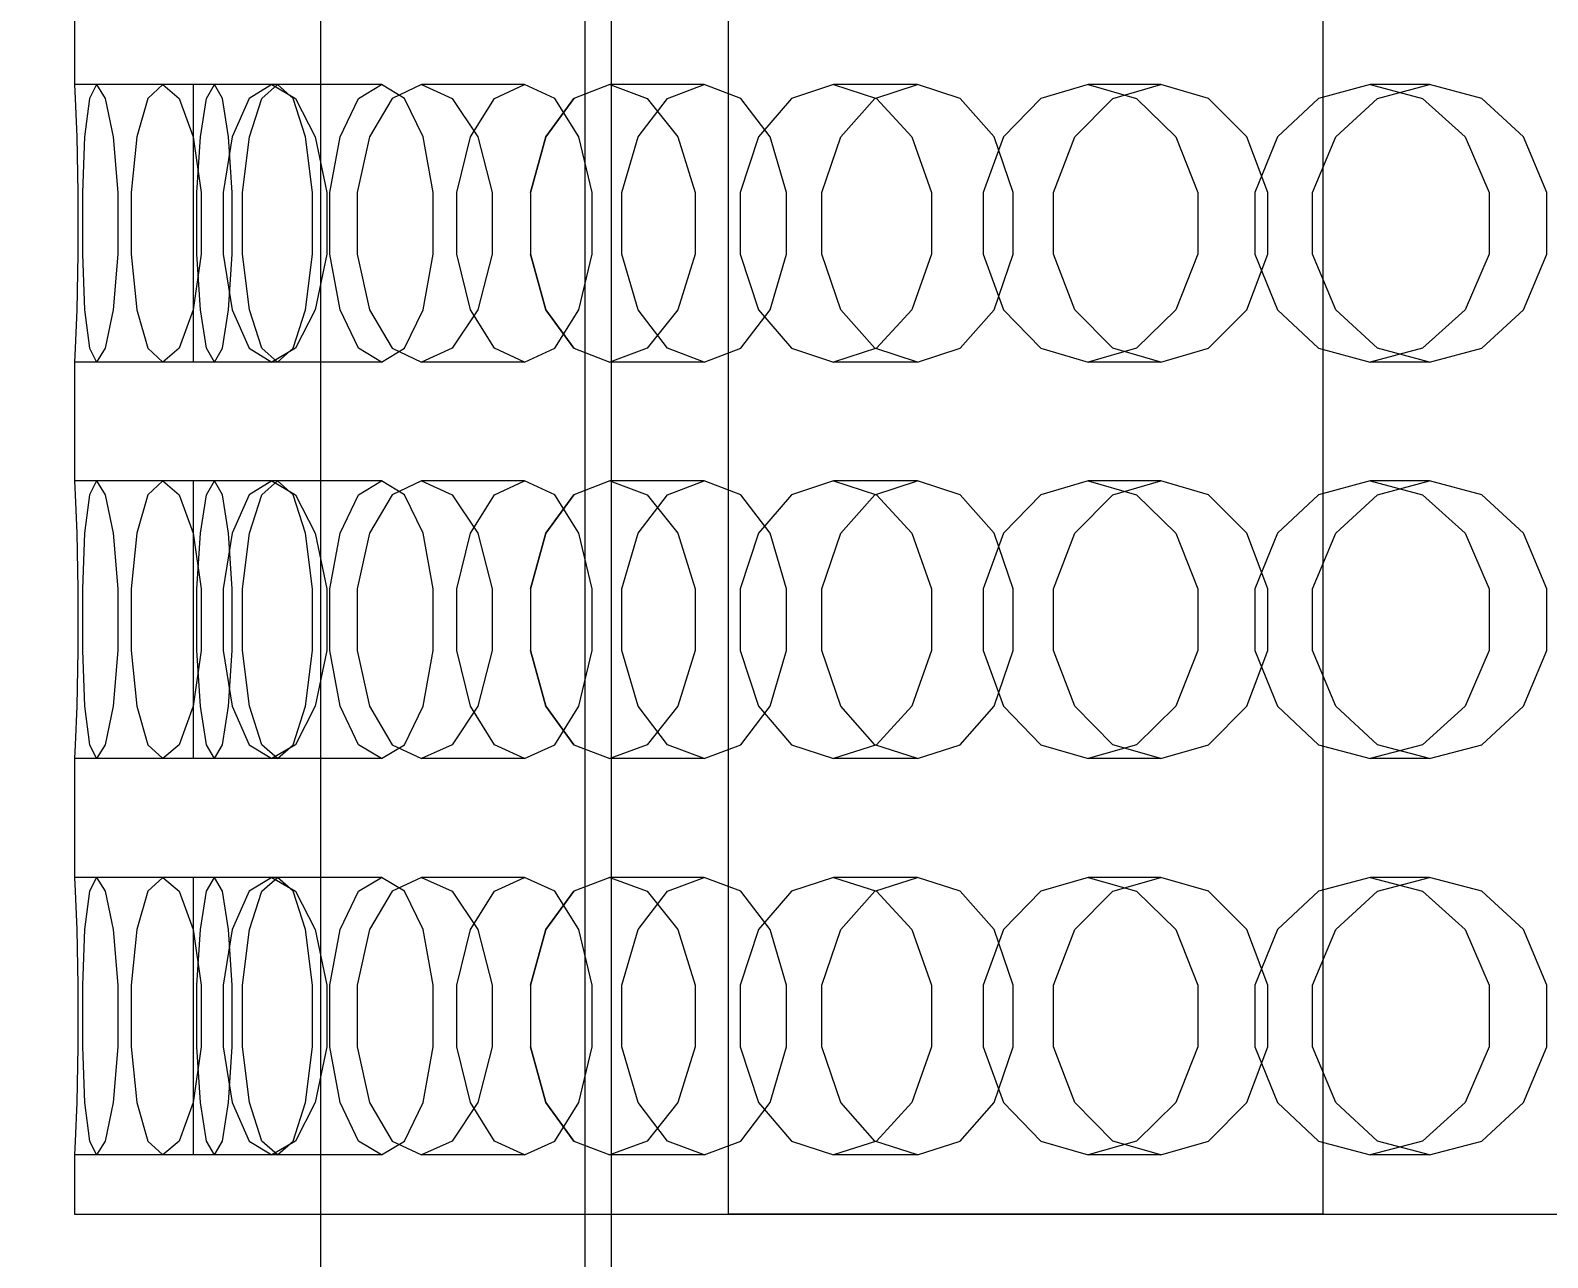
# Model space of a CAD drawing. Header units: millimetres. Extents: x -191664 to 191490, y -197311 to 10263.
# Drawn here: x 376.1 to 605.7, y -110396.6 to -110210.8 of the extents above; entities that cross this region are included whole.
import ezdxf

# ---------------------------------------------------------------- set-up
doc = ezdxf.new("R2010")
doc.units = ezdxf.units.MM
doc.layers.add('DET_briquetadora_superior', color=7, linetype='Continuous', lineweight=0)
doc.layers.add('R15_COTAS_TRANSPORTE_P', color=1, linetype='Continuous', lineweight=0)
doc.dimstyles.new('PLANTA_20', dxfattribs={"dimtxt": 50, "dimasz": 30, "dimexe": 30, "dimexo": 16, "dimgap": 20, "dimtad": 1, "dimtih": 1, "dimtoh": 1, "dimdec": 1, "dimzin": 0, "dimdsep": 46, "dimcen": 0.09, "dimadec": 0, "dimazin": 0, "dimtfac": 1, "dimtdec": 4, "dimtofl": 0, "dimtmove": 0, "dimatfit": 3, "dimfxl": 1, "dimtolj": 1, "dimtzin": 0, "dimarcsym": 0})

# ---------------------------------------------------------------- blocks, each defined once
blk = doc.blocks.new('*D131')
at = {"layer": 'Defpoints', "color": 0, "transparency": 16777216}
for p in [(1100, -183968.15), (1139.8, -184162.66), (1104.62, -184212), (1304.62, -184212), (1304.62, -184212)]:
    blk.add_point(p, dxfattribs=at)
at = {"layer": 'R15_COTAS_TRANSPORTE_P', "color": 0, "lineweight": -2, "transparency": 16777216}
blk.add_arc((1304.62, -184212), 172.05, 140.0034, 169.9966, dxfattribs=at)
at = {"layer": 'R15_COTAS_TRANSPORTE_P', "color": 0, "transparency": 16777216}
for points in [[(1169.28, -184097.88), (1176.35, -184104.95), (1194.03, -184080.2)], [(1140.17, -184182.55), (1130.2, -184181.68), (1132.57, -184212)]]:
    blk.add_solid(points, dxfattribs=at)
blk = doc.blocks.new('*D132')
at = {"layer": 'Defpoints', "color": 0, "transparency": 16777216}
for p in [(-500, -194490), (-500, -194490), (500, -194490), (203.29, -194656.68), (439.69, -194832.02)]:
    blk.add_point(p, dxfattribs=at)
at = {"layer": 'R15_COTAS_TRANSPORTE_P', "color": 0, "lineweight": -2, "transparency": 16777216}
blk.add_arc((-500, -194490), 722.77, 342.37834, 357.62166, dxfattribs=at)
at = {"layer": 'R15_COTAS_TRANSPORTE_P', "color": 0, "transparency": 16777216}
for points in [[(217.15, -194519.89), (227.15, -194520.1), (222.77, -194490)], [(193.59, -194710.42), (184.12, -194707.19), (179.18, -194737.2)]]:
    blk.add_solid(points, dxfattribs=at)
blk = doc.blocks.new('*D133')
at = {"layer": 'Defpoints', "color": 0, "transparency": 16777216}
for p in [(439.69, -194147.98), (217.89, -194406.09), (-500, -194490), (-500, -194490), (500, -194490)]:
    blk.add_point(p, dxfattribs=at)
at = {"layer": 'R15_COTAS_TRANSPORTE_P', "color": 0, "lineweight": -2, "transparency": 16777216}
blk.add_arc((-500, -194490), 722.77, 2.37834, 17.62166, dxfattribs=at)
at = {"layer": 'R15_COTAS_TRANSPORTE_P', "color": 0, "transparency": 16777216}
for points in [[(184.12, -194272.81), (193.59, -194269.58), (179.18, -194242.8)], [(227.15, -194459.9), (217.15, -194460.11), (222.77, -194490)]]:
    blk.add_solid(points, dxfattribs=at)

msp = doc.modelspace()

# ---------------------------------------------------------------- linework, layer by layer
at = {"layer": 'DET_briquetadora_superior', "color": 9, "true_color": 0xb9c3c2}
for p, q in [((481.75, -110390), (481.75, -110030)), ((571.75, -110390), (571.75, -110030)), ((460, -110035), (460, -110425)), ((464, -110035), (464, -110425)), ((420, -110046), (420, -110424)), ((382.75, -110201), (382.75, -110219)), ((400.75, -110219), (382.75, -110219)), ((382.75, -110219), (382.86, -110221.08)), ((386.11, -110219), (385.02, -110221.08)), ((403.95, -110219), (386.11, -110219)), ((386.11, -110219), (387.4, -110221.08)), ((396.12, -110219), (393.86, -110221.08)), ((413.5, -110219), (396.12, -110219)), ((396.12, -110219), (398.58, -110221.08)), ((400.75, -110221.08), (400.75, -110219)), ((402.76, -110221.08), (403.95, -110219)), ((405.14, -110221.08), (403.95, -110219)), ((412.61, -110219), (409.22, -110221.08)), ((411.14, -110221.08), (413.5, -110219)), ((429.24, -110219), (412.61, -110219)), ((412.61, -110219), (416.19, -110221.08)), ((415.86, -110221.08), (413.5, -110219)), ((425.75, -110221.08), (429.24, -110219)), ((432.72, -110221.08), (429.24, -110219)), ((435.3, -110219), (430.84, -110221.08)), ((450.89, -110219), (435.3, -110219)), ((435.3, -110219), (439.95, -110221.08)), ((446.33, -110221.08), (450.89, -110219)), ((455.45, -110221.08), (450.89, -110219)), ((463.81, -110219), (458.34, -110221.08)), ((478.09, -110219), (463.81, -110219)), ((463.81, -110219), (469.44, -110221.08)), ((472.54, -110221.08), (478.09, -110219)), ((483.63, -110221.08), (478.09, -110219)), ((497.64, -110219), (491.27, -110221.08)), ((510.37, -110219), (497.64, -110219)), ((497.64, -110219), (504.16, -110221.08)), ((503.92, -110221.08), (510.37, -110219)), ((516.81, -110221.08), (510.37, -110219)), ((536.21, -110219), (529.05, -110221.08)), ((547.17, -110219), (536.21, -110219)), ((536.21, -110219), (543.51, -110221.08)), ((539.94, -110221.08), (547.17, -110219)), ((554.4, -110221.08), (547.17, -110219)), ((578.88, -110219), (571.04, -110221.08)), ((587.88, -110219), (578.88, -110219)), ((578.88, -110219), (586.82, -110221.08)), ((579.98, -110221.08), (587.88, -110219)), ((595.77, -110221.08), (587.88, -110219)), ((382.86, -110221.08), (383.09, -110226.91)), ((385.02, -110221.08), (384.3, -110226.91)), ((387.4, -110221.08), (388.59, -110226.91)), ((393.86, -110221.08), (392.2, -110226.91)), ((398.58, -110221.08), (400.7, -110226.91)), ((400.75, -110226.91), (400.75, -110221.08)), ((401.81, -110226.91), (402.76, -110221.08)), ((406.09, -110226.91), (405.14, -110221.08)), ((409.22, -110221.08), (406.64, -110226.91)), ((409.25, -110226.91), (411.14, -110221.08)), ((417.75, -110226.91), (415.86, -110221.08)), ((416.19, -110221.08), (419.21, -110226.91)), ((422.96, -110226.91), (425.75, -110221.08)), ((430.84, -110221.08), (427.39, -110226.91)), ((435.52, -110226.91), (432.72, -110221.08)), ((439.95, -110221.08), (443.81, -110226.91)), ((442.68, -110226.91), (446.33, -110221.08)), ((458.34, -110221.08), (454.08, -110226.91)), ((454.09, -110226.91), (458.34, -110221.08)), ((459.1, -110226.91), (455.45, -110221.08)), ((468.09, -110226.91), (472.54, -110221.08)), ((469.44, -110221.08), (474.07, -110226.91)), ((488.08, -110226.91), (483.63, -110221.08)), ((491.27, -110221.08), (486.27, -110226.91)), ((498.76, -110226.91), (503.92, -110221.08)), ((504.16, -110221.08), (509.49, -110226.91)), ((521.97, -110226.91), (516.81, -110221.08)), ((529.05, -110221.08), (523.4, -110226.91)), ((534.15, -110226.91), (539.94, -110221.08)), ((543.51, -110221.08), (549.45, -110226.91)), ((560.2, -110226.91), (554.4, -110221.08)), ((571.04, -110221.08), (564.83, -110226.91)), ((573.66, -110226.91), (579.98, -110221.08)), ((586.82, -110221.08), (593.27, -110226.91)), ((602.09, -110226.91), (595.77, -110221.08)), ((383.09, -110226.91), (383.28, -110235.33)), ((384.3, -110226.91), (383.96, -110235.33)), ((388.59, -110226.91), (389.31, -110235.33)), ((392.2, -110226.91), (391.33, -110235.33)), ((400.7, -110226.91), (401.93, -110235.33)), ((400.75, -110235.33), (400.75, -110226.91)), ((401.28, -110235.33), (401.81, -110226.91)), ((406.64, -110226.91), (405.27, -110235.33)), ((406.62, -110235.33), (406.09, -110226.91)), ((408.2, -110235.33), (409.25, -110226.91)), ((418.8, -110235.33), (417.75, -110226.91)), ((419.21, -110226.91), (420.94, -110235.33)), ((421.4, -110235.33), (422.96, -110226.91)), ((427.39, -110226.91), (425.53, -110235.33)), ((437.07, -110235.33), (435.52, -110226.91)), ((440.65, -110235.33), (442.68, -110226.91)), ((443.81, -110226.91), (446, -110235.33)), ((454.08, -110226.91), (451.77, -110235.33)), ((451.77, -110235.33), (454.09, -110226.91)), ((461.13, -110235.33), (459.1, -110226.91)), ((465.62, -110235.33), (468.09, -110226.91)), ((474.07, -110226.91), (476.69, -110235.33)), ((486.27, -110226.91), (483.54, -110235.33)), ((490.55, -110235.33), (488.08, -110226.91)), ((495.89, -110235.33), (498.76, -110226.91)), ((509.49, -110226.91), (512.49, -110235.33)), ((523.4, -110226.91), (520.3, -110235.33)), ((524.84, -110235.33), (521.97, -110226.91)), ((530.93, -110235.33), (534.15, -110226.91)), ((549.45, -110226.91), (552.78, -110235.33)), ((563.41, -110235.33), (560.2, -110226.91)), ((564.83, -110226.91), (561.41, -110235.33)), ((570.14, -110235.33), (573.66, -110226.91)), ((593.27, -110226.91), (596.87, -110235.33)), ((605.61, -110235.33), (602.09, -110226.91)), ((383.28, -110235.33), (383.28, -110244.67)), ((383.96, -110235.33), (383.96, -110244.67)), ((389.31, -110235.33), (389.31, -110244.67)), ((391.33, -110235.33), (391.33, -110244.67)), ((400.75, -110244.67), (400.75, -110235.33)), ((401.28, -110244.67), (401.28, -110235.33)), ((401.93, -110235.33), (401.93, -110244.67)), ((405.27, -110235.33), (405.27, -110244.67)), ((406.62, -110244.67), (406.62, -110235.33)), ((408.2, -110244.67), (408.2, -110235.33)), ((418.8, -110244.67), (418.8, -110235.33)), ((420.94, -110235.33), (420.94, -110244.67)), ((421.4, -110244.67), (421.4, -110235.33)), ((425.53, -110235.33), (425.53, -110244.67)), ((437.07, -110244.67), (437.07, -110235.33)), ((440.65, -110244.67), (440.65, -110235.33)), ((446, -110235.33), (446, -110244.67)), ((451.77, -110235.33), (451.77, -110244.67)), ((461.13, -110244.67), (461.13, -110235.33)), ((465.62, -110244.67), (465.62, -110235.33)), ((476.69, -110235.33), (476.69, -110244.67)), ((483.54, -110235.33), (483.54, -110244.67)), ((490.55, -110244.67), (490.55, -110235.33)), ((495.89, -110244.67), (495.89, -110235.33)), ((512.49, -110235.33), (512.49, -110244.67)), ((520.3, -110235.33), (520.3, -110244.67)), ((524.84, -110244.67), (524.84, -110235.33)), ((530.93, -110244.67), (530.93, -110235.33)), ((552.78, -110235.33), (552.78, -110244.67)), ((561.41, -110235.33), (561.41, -110244.67)), ((563.41, -110244.67), (563.41, -110235.33)), ((570.14, -110244.67), (570.14, -110235.33)), ((596.87, -110235.33), (596.87, -110244.67)), ((605.61, -110244.67), (605.61, -110235.33)), ((383.28, -110244.67), (383.09, -110253.09)), ((383.96, -110244.67), (384.3, -110253.09)), ((389.31, -110244.67), (388.59, -110253.09)), ((391.33, -110244.67), (392.2, -110253.09)), ((401.93, -110244.67), (400.7, -110253.09)), ((400.75, -110253.09), (400.75, -110244.67)), ((401.81, -110253.09), (401.28, -110244.67)), ((405.27, -110244.67), (406.64, -110253.09)), ((406.09, -110253.09), (406.62, -110244.67)), ((409.25, -110253.09), (408.2, -110244.67)), ((417.75, -110253.09), (418.8, -110244.67)), ((420.94, -110244.67), (419.21, -110253.09)), ((422.96, -110253.09), (421.4, -110244.67)), ((425.53, -110244.67), (427.39, -110253.09)), ((435.52, -110253.09), (437.07, -110244.67)), ((442.68, -110253.09), (440.65, -110244.67)), ((446, -110244.67), (443.81, -110253.09)), ((451.77, -110244.67), (454.08, -110253.09)), ((454.09, -110253.09), (451.77, -110244.67)), ((459.1, -110253.09), (461.13, -110244.67)), ((468.09, -110253.09), (465.62, -110244.67)), ((476.69, -110244.67), (474.07, -110253.09)), ((483.54, -110244.67), (486.27, -110253.09)), ((488.08, -110253.09), (490.55, -110244.67)), ((498.76, -110253.09), (495.89, -110244.67)), ((512.49, -110244.67), (509.49, -110253.09)), ((520.3, -110244.67), (523.4, -110253.09)), ((521.97, -110253.09), (524.84, -110244.67)), ((534.15, -110253.09), (530.93, -110244.67)), ((552.78, -110244.67), (549.45, -110253.09)), ((560.2, -110253.09), (563.41, -110244.67)), ((561.41, -110244.67), (564.83, -110253.09)), ((573.66, -110253.09), (570.14, -110244.67)), ((596.87, -110244.67), (593.27, -110253.09)), ((602.09, -110253.09), (605.61, -110244.67)), ((383.09, -110253.09), (382.86, -110258.92)), ((384.3, -110253.09), (385.02, -110258.92)), ((388.59, -110253.09), (387.4, -110258.92)), ((392.2, -110253.09), (393.86, -110258.92)), ((400.7, -110253.09), (398.58, -110258.92)), ((400.75, -110258.92), (400.75, -110253.09)), ((402.76, -110258.92), (401.81, -110253.09)), ((405.14, -110258.92), (406.09, -110253.09)), ((406.64, -110253.09), (409.22, -110258.92)), ((411.14, -110258.92), (409.25, -110253.09)), ((415.86, -110258.92), (417.75, -110253.09)), ((419.21, -110253.09), (416.19, -110258.92)), ((425.75, -110258.92), (422.96, -110253.09)), ((427.39, -110253.09), (430.84, -110258.92)), ((432.72, -110258.92), (435.52, -110253.09)), ((443.81, -110253.09), (439.95, -110258.92)), ((446.33, -110258.92), (442.68, -110253.09)), ((454.08, -110253.09), (458.34, -110258.92)), ((458.34, -110258.92), (454.09, -110253.09)), ((455.45, -110258.92), (459.1, -110253.09)), ((472.54, -110258.92), (468.09, -110253.09)), ((474.07, -110253.09), (469.44, -110258.92)), ((483.63, -110258.92), (488.08, -110253.09)), ((486.27, -110253.09), (491.27, -110258.92)), ((503.92, -110258.92), (498.76, -110253.09)), ((509.49, -110253.09), (504.16, -110258.92)), ((516.81, -110258.92), (521.97, -110253.09)), ((523.4, -110253.09), (529.05, -110258.92)), ((539.94, -110258.92), (534.15, -110253.09)), ((549.45, -110253.09), (543.51, -110258.92)), ((554.4, -110258.92), (560.2, -110253.09)), ((564.83, -110253.09), (571.04, -110258.92)), ((579.98, -110258.92), (573.66, -110253.09)), ((593.27, -110253.09), (586.82, -110258.92)), ((595.77, -110258.92), (602.09, -110253.09)), ((382.86, -110258.92), (382.75, -110261)), ((385.02, -110258.92), (386.11, -110261)), ((387.4, -110258.92), (386.11, -110261)), ((393.86, -110258.92), (396.12, -110261)), ((398.58, -110258.92), (396.12, -110261)), ((400.75, -110261), (400.75, -110258.92)), ((403.95, -110261), (402.76, -110258.92)), ((403.95, -110261), (405.14, -110258.92)), ((409.22, -110258.92), (412.61, -110261)), ((413.5, -110261), (411.14, -110258.92)), ((416.19, -110258.92), (412.61, -110261)), ((413.5, -110261), (415.86, -110258.92)), ((429.24, -110261), (425.75, -110258.92)), ((429.24, -110261), (432.72, -110258.92)), ((430.84, -110258.92), (435.3, -110261)), ((439.95, -110258.92), (435.3, -110261)), ((450.89, -110261), (446.33, -110258.92)), ((450.89, -110261), (455.45, -110258.92)), ((458.34, -110258.92), (463.81, -110261)), ((469.44, -110258.92), (463.81, -110261)), ((478.09, -110261), (472.54, -110258.92)), ((478.09, -110261), (483.63, -110258.92)), ((491.27, -110258.92), (497.64, -110261)), ((504.16, -110258.92), (497.64, -110261)), ((510.37, -110261), (503.92, -110258.92)), ((510.37, -110261), (516.81, -110258.92)), ((529.05, -110258.92), (536.21, -110261)), ((543.51, -110258.92), (536.21, -110261)), ((547.17, -110261), (539.94, -110258.92)), ((547.17, -110261), (554.4, -110258.92)), ((571.04, -110258.92), (578.88, -110261)), ((586.82, -110258.92), (578.88, -110261)), ((587.88, -110261), (579.98, -110258.92)), ((587.88, -110261), (595.77, -110258.92)), ((400.75, -110261), (382.75, -110261)), ((382.75, -110261), (382.75, -110279)), ((403.95, -110261), (386.11, -110261)), ((413.5, -110261), (396.12, -110261)), ((429.24, -110261), (412.61, -110261)), ((450.89, -110261), (435.3, -110261)), ((478.09, -110261), (463.81, -110261)), ((510.37, -110261), (497.64, -110261)), ((547.17, -110261), (536.21, -110261)), ((587.88, -110261), (578.88, -110261)), ((400.75, -110279), (382.75, -110279)), ((382.75, -110279), (382.86, -110281.08)), ((386.11, -110279), (385.02, -110281.08)), ((403.95, -110279), (386.11, -110279)), ((386.11, -110279), (387.4, -110281.08)), ((396.12, -110279), (393.86, -110281.08)), ((413.5, -110279), (396.12, -110279)), ((396.12, -110279), (398.58, -110281.08)), ((400.75, -110281.08), (400.75, -110279)), ((402.76, -110281.08), (403.95, -110279)), ((405.14, -110281.08), (403.95, -110279)), ((412.61, -110279), (409.22, -110281.08)), ((411.14, -110281.08), (413.5, -110279)), ((429.24, -110279), (412.61, -110279)), ((412.61, -110279), (416.19, -110281.08)), ((415.86, -110281.08), (413.5, -110279)), ((425.75, -110281.08), (429.24, -110279)), ((432.72, -110281.08), (429.24, -110279)), ((435.3, -110279), (430.84, -110281.08)), ((450.89, -110279), (435.3, -110279)), ((435.3, -110279), (439.95, -110281.08)), ((446.33, -110281.08), (450.89, -110279)), ((455.45, -110281.08), (450.89, -110279)), ((463.81, -110279), (458.34, -110281.08)), ((478.09, -110279), (463.81, -110279)), ((463.81, -110279), (469.44, -110281.08)), ((472.54, -110281.08), (478.09, -110279)), ((483.63, -110281.08), (478.09, -110279)), ((497.64, -110279), (491.27, -110281.08)), ((510.37, -110279), (497.64, -110279)), ((497.64, -110279), (504.16, -110281.08)), ((503.92, -110281.08), (510.37, -110279)), ((516.81, -110281.08), (510.37, -110279)), ((536.21, -110279), (529.05, -110281.08)), ((547.17, -110279), (536.21, -110279)), ((536.21, -110279), (543.51, -110281.08)), ((539.94, -110281.08), (547.17, -110279)), ((554.4, -110281.08), (547.17, -110279)), ((578.88, -110279), (571.04, -110281.08)), ((587.88, -110279), (578.88, -110279)), ((578.88, -110279), (586.82, -110281.08)), ((579.98, -110281.08), (587.88, -110279)), ((595.77, -110281.08), (587.88, -110279)), ((382.86, -110281.08), (383.09, -110286.91)), ((385.02, -110281.08), (384.3, -110286.91)), ((387.4, -110281.08), (388.59, -110286.91)), ((393.86, -110281.08), (392.2, -110286.91)), ((398.58, -110281.08), (400.7, -110286.91)), ((400.75, -110286.91), (400.75, -110281.08)), ((401.81, -110286.91), (402.76, -110281.08)), ((406.09, -110286.91), (405.14, -110281.08)), ((409.22, -110281.08), (406.64, -110286.91)), ((409.25, -110286.91), (411.14, -110281.08)), ((417.75, -110286.91), (415.86, -110281.08)), ((416.19, -110281.08), (419.21, -110286.91)), ((422.96, -110286.91), (425.75, -110281.08)), ((430.84, -110281.08), (427.39, -110286.91)), ((435.52, -110286.91), (432.72, -110281.08)), ((439.95, -110281.08), (443.81, -110286.91)), ((442.68, -110286.91), (446.33, -110281.08)), ((458.34, -110281.08), (454.08, -110286.91)), ((454.09, -110286.91), (458.34, -110281.08)), ((459.1, -110286.91), (455.45, -110281.08)), ((468.09, -110286.91), (472.54, -110281.08)), ((469.44, -110281.08), (474.07, -110286.91)), ((488.08, -110286.91), (483.63, -110281.08)), ((491.27, -110281.08), (486.27, -110286.91)), ((498.76, -110286.91), (503.92, -110281.08)), ((504.16, -110281.08), (509.49, -110286.91)), ((521.97, -110286.91), (516.81, -110281.08)), ((529.05, -110281.08), (523.4, -110286.91)), ((534.15, -110286.91), (539.94, -110281.08)), ((543.51, -110281.08), (549.45, -110286.91)), ((560.2, -110286.91), (554.4, -110281.08)), ((571.04, -110281.08), (564.83, -110286.91)), ((573.66, -110286.91), (579.98, -110281.08)), ((586.82, -110281.08), (593.27, -110286.91)), ((602.09, -110286.91), (595.77, -110281.08)), ((383.09, -110286.91), (383.28, -110295.33)), ((384.3, -110286.91), (383.96, -110295.33)), ((388.59, -110286.91), (389.31, -110295.33)), ((392.2, -110286.91), (391.33, -110295.33)), ((400.7, -110286.91), (401.93, -110295.33)), ((400.75, -110295.33), (400.75, -110286.91)), ((401.28, -110295.33), (401.81, -110286.91)), ((406.64, -110286.91), (405.27, -110295.33)), ((406.62, -110295.33), (406.09, -110286.91)), ((408.2, -110295.33), (409.25, -110286.91)), ((418.8, -110295.33), (417.75, -110286.91)), ((419.21, -110286.91), (420.94, -110295.33)), ((421.4, -110295.33), (422.96, -110286.91)), ((427.39, -110286.91), (425.53, -110295.33)), ((437.07, -110295.33), (435.52, -110286.91)), ((440.65, -110295.33), (442.68, -110286.91)), ((443.81, -110286.91), (446, -110295.33)), ((454.08, -110286.91), (451.77, -110295.33)), ((451.77, -110295.33), (454.09, -110286.91)), ((461.13, -110295.33), (459.1, -110286.91)), ((465.62, -110295.33), (468.09, -110286.91)), ((474.07, -110286.91), (476.69, -110295.33)), ((486.27, -110286.91), (483.54, -110295.33)), ((490.55, -110295.33), (488.08, -110286.91)), ((495.89, -110295.33), (498.76, -110286.91)), ((509.49, -110286.91), (512.49, -110295.33)), ((523.4, -110286.91), (520.3, -110295.33)), ((524.84, -110295.33), (521.97, -110286.91)), ((530.93, -110295.33), (534.15, -110286.91)), ((549.45, -110286.91), (552.78, -110295.33)), ((563.41, -110295.33), (560.2, -110286.91)), ((564.83, -110286.91), (561.41, -110295.33)), ((570.14, -110295.33), (573.66, -110286.91)), ((593.27, -110286.91), (596.87, -110295.33)), ((605.61, -110295.33), (602.09, -110286.91)), ((383.28, -110295.33), (383.28, -110304.67)), ((383.96, -110295.33), (383.96, -110304.67)), ((389.31, -110295.33), (389.31, -110304.67)), ((391.33, -110295.33), (391.33, -110304.67)), ((400.75, -110304.67), (400.75, -110295.33)), ((401.28, -110304.67), (401.28, -110295.33)), ((401.93, -110295.33), (401.93, -110304.67)), ((405.27, -110295.33), (405.27, -110304.67)), ((406.62, -110304.67), (406.62, -110295.33)), ((408.2, -110304.67), (408.2, -110295.33)), ((418.8, -110304.67), (418.8, -110295.33)), ((420.94, -110295.33), (420.94, -110304.67)), ((421.4, -110304.67), (421.4, -110295.33)), ((425.53, -110295.33), (425.53, -110304.67)), ((437.07, -110304.67), (437.07, -110295.33)), ((440.65, -110304.67), (440.65, -110295.33)), ((446, -110295.33), (446, -110304.67)), ((451.77, -110295.33), (451.77, -110304.67)), ((461.13, -110304.67), (461.13, -110295.33)), ((465.62, -110304.67), (465.62, -110295.33)), ((476.69, -110295.33), (476.69, -110304.67)), ((483.54, -110295.33), (483.54, -110304.67)), ((490.55, -110304.67), (490.55, -110295.33)), ((495.89, -110304.67), (495.89, -110295.33)), ((512.49, -110295.33), (512.49, -110304.67)), ((520.3, -110295.33), (520.3, -110304.67)), ((524.84, -110304.67), (524.84, -110295.33)), ((530.93, -110304.67), (530.93, -110295.33)), ((552.78, -110295.33), (552.78, -110304.67)), ((561.41, -110295.33), (561.41, -110304.67)), ((563.41, -110304.67), (563.41, -110295.33)), ((570.14, -110304.67), (570.14, -110295.33)), ((596.87, -110295.33), (596.87, -110304.67)), ((605.61, -110304.67), (605.61, -110295.33)), ((383.28, -110304.67), (383.09, -110313.09)), ((383.96, -110304.67), (384.3, -110313.09)), ((389.31, -110304.67), (388.59, -110313.09)), ((391.33, -110304.67), (392.2, -110313.09)), ((401.93, -110304.67), (400.7, -110313.09)), ((400.75, -110313.09), (400.75, -110304.67)), ((401.81, -110313.09), (401.28, -110304.67)), ((405.27, -110304.67), (406.64, -110313.09)), ((406.09, -110313.09), (406.62, -110304.67)), ((409.25, -110313.09), (408.2, -110304.67)), ((417.75, -110313.09), (418.8, -110304.67)), ((420.94, -110304.67), (419.21, -110313.09)), ((422.96, -110313.09), (421.4, -110304.67)), ((425.53, -110304.67), (427.39, -110313.09)), ((435.52, -110313.09), (437.07, -110304.67)), ((442.68, -110313.09), (440.65, -110304.67)), ((446, -110304.67), (443.81, -110313.09)), ((451.77, -110304.67), (454.08, -110313.09)), ((454.09, -110313.09), (451.77, -110304.67)), ((459.1, -110313.09), (461.13, -110304.67)), ((468.09, -110313.09), (465.62, -110304.67)), ((476.69, -110304.67), (474.07, -110313.09)), ((483.54, -110304.67), (486.27, -110313.09)), ((488.08, -110313.09), (490.55, -110304.67)), ((498.76, -110313.09), (495.89, -110304.67)), ((512.49, -110304.67), (509.49, -110313.09)), ((520.3, -110304.67), (523.4, -110313.09)), ((521.97, -110313.09), (524.84, -110304.67)), ((534.15, -110313.09), (530.93, -110304.67)), ((552.78, -110304.67), (549.45, -110313.09)), ((560.2, -110313.09), (563.41, -110304.67)), ((561.41, -110304.67), (564.83, -110313.09)), ((573.66, -110313.09), (570.14, -110304.67)), ((596.87, -110304.67), (593.27, -110313.09)), ((602.09, -110313.09), (605.61, -110304.67)), ((383.09, -110313.09), (382.86, -110318.92)), ((384.3, -110313.09), (385.02, -110318.92)), ((388.59, -110313.09), (387.4, -110318.92)), ((392.2, -110313.09), (393.86, -110318.92)), ((400.7, -110313.09), (398.58, -110318.92)), ((400.75, -110318.92), (400.75, -110313.09)), ((402.76, -110318.92), (401.81, -110313.09)), ((405.14, -110318.92), (406.09, -110313.09)), ((406.64, -110313.09), (409.22, -110318.92)), ((411.14, -110318.92), (409.25, -110313.09)), ((415.86, -110318.92), (417.75, -110313.09)), ((419.21, -110313.09), (416.19, -110318.92)), ((425.75, -110318.92), (422.96, -110313.09)), ((427.39, -110313.09), (430.84, -110318.92)), ((432.72, -110318.92), (435.52, -110313.09)), ((443.81, -110313.09), (439.95, -110318.92)), ((446.33, -110318.92), (442.68, -110313.09)), ((454.08, -110313.09), (458.34, -110318.92)), ((458.34, -110318.92), (454.09, -110313.09)), ((455.45, -110318.92), (459.1, -110313.09)), ((472.54, -110318.92), (468.09, -110313.09)), ((474.07, -110313.09), (469.44, -110318.92)), ((483.63, -110318.92), (488.08, -110313.09)), ((486.27, -110313.09), (491.27, -110318.92)), ((503.92, -110318.92), (498.76, -110313.09)), ((509.49, -110313.09), (504.16, -110318.92)), ((516.81, -110318.92), (521.97, -110313.09)), ((523.4, -110313.09), (529.05, -110318.92)), ((539.94, -110318.92), (534.15, -110313.09)), ((549.45, -110313.09), (543.51, -110318.92)), ((554.4, -110318.92), (560.2, -110313.09)), ((564.83, -110313.09), (571.04, -110318.92)), ((579.98, -110318.92), (573.66, -110313.09)), ((593.27, -110313.09), (586.82, -110318.92)), ((595.77, -110318.92), (602.09, -110313.09)), ((382.86, -110318.92), (382.75, -110321)), ((385.02, -110318.92), (386.11, -110321)), ((387.4, -110318.92), (386.11, -110321)), ((393.86, -110318.92), (396.12, -110321)), ((398.58, -110318.92), (396.12, -110321)), ((400.75, -110321), (400.75, -110318.92)), ((403.95, -110321), (402.76, -110318.92)), ((403.95, -110321), (405.14, -110318.92)), ((409.22, -110318.92), (412.61, -110321)), ((413.5, -110321), (411.14, -110318.92)), ((416.19, -110318.92), (412.61, -110321)), ((413.5, -110321), (415.86, -110318.92)), ((429.24, -110321), (425.75, -110318.92)), ((429.24, -110321), (432.72, -110318.92)), ((430.84, -110318.92), (435.3, -110321)), ((439.95, -110318.92), (435.3, -110321)), ((450.89, -110321), (446.33, -110318.92)), ((450.89, -110321), (455.45, -110318.92)), ((458.34, -110318.92), (463.81, -110321)), ((469.44, -110318.92), (463.81, -110321)), ((478.09, -110321), (472.54, -110318.92)), ((478.09, -110321), (483.63, -110318.92)), ((491.27, -110318.92), (497.64, -110321)), ((504.16, -110318.92), (497.64, -110321)), ((510.37, -110321), (503.92, -110318.92)), ((510.37, -110321), (516.81, -110318.92)), ((529.05, -110318.92), (536.21, -110321)), ((543.51, -110318.92), (536.21, -110321)), ((547.17, -110321), (539.94, -110318.92)), ((547.17, -110321), (554.4, -110318.92)), ((571.04, -110318.92), (578.88, -110321)), ((586.82, -110318.92), (578.88, -110321)), ((587.88, -110321), (579.98, -110318.92)), ((587.88, -110321), (595.77, -110318.92)), ((400.75, -110321), (382.75, -110321)), ((382.75, -110321), (382.75, -110339)), ((403.95, -110321), (386.11, -110321)), ((413.5, -110321), (396.12, -110321)), ((429.24, -110321), (412.61, -110321)), ((450.89, -110321), (435.3, -110321)), ((478.09, -110321), (463.81, -110321)), ((510.37, -110321), (497.64, -110321)), ((547.17, -110321), (536.21, -110321)), ((587.88, -110321), (578.88, -110321)), ((400.75, -110339), (382.75, -110339)), ((382.75, -110339), (382.86, -110341.08)), ((382.86, -110341.08), (383.09, -110346.91)), ((385.02, -110341.08), (384.3, -110346.91)), ((386.11, -110339), (385.02, -110341.08)), ((403.95, -110339), (386.11, -110339)), ((386.11, -110339), (387.4, -110341.08)), ((387.4, -110341.08), (388.59, -110346.91)), ((393.86, -110341.08), (392.2, -110346.91)), ((396.12, -110339), (393.86, -110341.08)), ((413.5, -110339), (396.12, -110339)), ((396.12, -110339), (398.58, -110341.08)), ((398.58, -110341.08), (400.7, -110346.91)), ((400.75, -110341.08), (400.75, -110339)), ((400.75, -110346.91), (400.75, -110341.08)), ((401.81, -110346.91), (402.76, -110341.08)), ((402.76, -110341.08), (403.95, -110339)), ((405.14, -110341.08), (403.95, -110339)), ((406.09, -110346.91), (405.14, -110341.08)), ((409.22, -110341.08), (406.64, -110346.91)), ((412.61, -110339), (409.22, -110341.08)), ((409.25, -110346.91), (411.14, -110341.08)), ((411.14, -110341.08), (413.5, -110339)), ((429.24, -110339), (412.61, -110339)), ((412.61, -110339), (416.19, -110341.08)), ((415.86, -110341.08), (413.5, -110339)), ((417.75, -110346.91), (415.86, -110341.08)), ((416.19, -110341.08), (419.21, -110346.91)), ((422.96, -110346.91), (425.75, -110341.08)), ((425.75, -110341.08), (429.24, -110339)), ((430.84, -110341.08), (427.39, -110346.91)), ((432.72, -110341.08), (429.24, -110339)), ((435.3, -110339), (430.84, -110341.08)), ((435.52, -110346.91), (432.72, -110341.08)), ((450.89, -110339), (435.3, -110339)), ((435.3, -110339), (439.95, -110341.08)), ((439.95, -110341.08), (443.81, -110346.91)), ((442.68, -110346.91), (446.33, -110341.08)), ((446.33, -110341.08), (450.89, -110339)), ((455.45, -110341.08), (450.89, -110339)), ((458.34, -110341.08), (454.08, -110346.91)), ((454.09, -110346.91), (458.34, -110341.08)), ((459.1, -110346.91), (455.45, -110341.08)), ((463.81, -110339), (458.34, -110341.08)), ((478.09, -110339), (463.81, -110339)), ((463.81, -110339), (469.44, -110341.08)), ((468.09, -110346.91), (472.54, -110341.08)), ((469.44, -110341.08), (474.07, -110346.91)), ((472.54, -110341.08), (478.09, -110339)), ((483.63, -110341.08), (478.09, -110339)), ((488.08, -110346.91), (483.63, -110341.08)), ((491.27, -110341.08), (486.27, -110346.91)), ((497.64, -110339), (491.27, -110341.08)), ((510.37, -110339), (497.64, -110339)), ((497.64, -110339), (504.16, -110341.08)), ((498.76, -110346.91), (503.92, -110341.08)), ((503.92, -110341.08), (510.37, -110339)), ((504.16, -110341.08), (509.49, -110346.91)), ((516.81, -110341.08), (510.37, -110339)), ((521.97, -110346.91), (516.81, -110341.08)), ((529.05, -110341.08), (523.4, -110346.91)), ((536.21, -110339), (529.05, -110341.08)), ((534.15, -110346.91), (539.94, -110341.08)), ((547.17, -110339), (536.21, -110339)), ((536.21, -110339), (543.51, -110341.08)), ((539.94, -110341.08), (547.17, -110339)), ((543.51, -110341.08), (549.45, -110346.91)), ((554.4, -110341.08), (547.17, -110339)), ((560.2, -110346.91), (554.4, -110341.08)), ((571.04, -110341.08), (564.83, -110346.91)), ((578.88, -110339), (571.04, -110341.08)), ((573.66, -110346.91), (579.98, -110341.08)), ((587.88, -110339), (578.88, -110339)), ((578.88, -110339), (586.82, -110341.08)), ((579.98, -110341.08), (587.88, -110339)), ((586.82, -110341.08), (593.27, -110346.91)), ((595.77, -110341.08), (587.88, -110339)), ((602.09, -110346.91), (595.77, -110341.08)), ((383.09, -110346.91), (383.28, -110355.33)), ((384.3, -110346.91), (383.96, -110355.33)), ((388.59, -110346.91), (389.31, -110355.33)), ((392.2, -110346.91), (391.33, -110355.33)), ((400.7, -110346.91), (401.93, -110355.33)), ((400.75, -110355.33), (400.75, -110346.91)), ((401.28, -110355.33), (401.81, -110346.91)), ((406.64, -110346.91), (405.27, -110355.33)), ((406.62, -110355.33), (406.09, -110346.91)), ((408.2, -110355.33), (409.25, -110346.91)), ((418.8, -110355.33), (417.75, -110346.91)), ((419.21, -110346.91), (420.94, -110355.33)), ((421.4, -110355.33), (422.96, -110346.91)), ((427.39, -110346.91), (425.53, -110355.33)), ((437.07, -110355.33), (435.52, -110346.91)), ((440.65, -110355.33), (442.68, -110346.91)), ((443.81, -110346.91), (446, -110355.33)), ((454.08, -110346.91), (451.77, -110355.33)), ((451.77, -110355.33), (454.09, -110346.91)), ((461.13, -110355.33), (459.1, -110346.91)), ((465.62, -110355.33), (468.09, -110346.91)), ((474.07, -110346.91), (476.69, -110355.33)), ((486.27, -110346.91), (483.54, -110355.33)), ((490.55, -110355.33), (488.08, -110346.91)), ((495.89, -110355.33), (498.76, -110346.91)), ((509.49, -110346.91), (512.49, -110355.33)), ((523.4, -110346.91), (520.3, -110355.33)), ((524.84, -110355.33), (521.97, -110346.91)), ((530.93, -110355.33), (534.15, -110346.91)), ((549.45, -110346.91), (552.78, -110355.33)), ((563.41, -110355.33), (560.2, -110346.91)), ((564.83, -110346.91), (561.41, -110355.33)), ((570.14, -110355.33), (573.66, -110346.91)), ((593.27, -110346.91), (596.87, -110355.33)), ((605.61, -110355.33), (602.09, -110346.91)), ((383.28, -110355.33), (383.28, -110364.67)), ((383.96, -110355.33), (383.96, -110364.67)), ((389.31, -110355.33), (389.31, -110364.67)), ((391.33, -110355.33), (391.33, -110364.67)), ((400.75, -110364.67), (400.75, -110355.33)), ((401.28, -110364.67), (401.28, -110355.33)), ((401.93, -110355.33), (401.93, -110364.67)), ((405.27, -110355.33), (405.27, -110364.67)), ((406.62, -110364.67), (406.62, -110355.33)), ((408.2, -110364.67), (408.2, -110355.33)), ((418.8, -110364.67), (418.8, -110355.33)), ((420.94, -110355.33), (420.94, -110364.67)), ((421.4, -110364.67), (421.4, -110355.33)), ((425.53, -110355.33), (425.53, -110364.67)), ((437.07, -110364.67), (437.07, -110355.33)), ((440.65, -110364.67), (440.65, -110355.33)), ((446, -110355.33), (446, -110364.67)), ((451.77, -110355.33), (451.77, -110364.67)), ((461.13, -110364.67), (461.13, -110355.33)), ((465.62, -110364.67), (465.62, -110355.33)), ((476.69, -110355.33), (476.69, -110364.67)), ((483.54, -110355.33), (483.54, -110364.67)), ((490.55, -110364.67), (490.55, -110355.33)), ((495.89, -110364.67), (495.89, -110355.33)), ((512.49, -110355.33), (512.49, -110364.67)), ((520.3, -110355.33), (520.3, -110364.67)), ((524.84, -110364.67), (524.84, -110355.33)), ((530.93, -110364.67), (530.93, -110355.33)), ((552.78, -110355.33), (552.78, -110364.67)), ((561.41, -110355.33), (561.41, -110364.67)), ((563.41, -110364.67), (563.41, -110355.33)), ((570.14, -110364.67), (570.14, -110355.33)), ((596.87, -110355.33), (596.87, -110364.67)), ((605.61, -110364.67), (605.61, -110355.33)), ((383.28, -110364.67), (383.09, -110373.09)), ((383.96, -110364.67), (384.3, -110373.09)), ((389.31, -110364.67), (388.59, -110373.09)), ((391.33, -110364.67), (392.2, -110373.09)), ((401.93, -110364.67), (400.7, -110373.09)), ((400.75, -110373.09), (400.75, -110364.67)), ((401.81, -110373.09), (401.28, -110364.67)), ((405.27, -110364.67), (406.64, -110373.09)), ((406.09, -110373.09), (406.62, -110364.67)), ((409.25, -110373.09), (408.2, -110364.67)), ((417.75, -110373.09), (418.8, -110364.67)), ((420.94, -110364.67), (419.21, -110373.09)), ((422.96, -110373.09), (421.4, -110364.67)), ((425.53, -110364.67), (427.39, -110373.09)), ((435.52, -110373.09), (437.07, -110364.67)), ((442.68, -110373.09), (440.65, -110364.67)), ((446, -110364.67), (443.81, -110373.09)), ((451.77, -110364.67), (454.08, -110373.09)), ((454.09, -110373.09), (451.77, -110364.67)), ((459.1, -110373.09), (461.13, -110364.67)), ((468.09, -110373.09), (465.62, -110364.67)), ((476.69, -110364.67), (474.07, -110373.09)), ((483.54, -110364.67), (486.27, -110373.09)), ((488.08, -110373.09), (490.55, -110364.67)), ((498.76, -110373.09), (495.89, -110364.67)), ((512.49, -110364.67), (509.49, -110373.09)), ((520.3, -110364.67), (523.4, -110373.09)), ((521.97, -110373.09), (524.84, -110364.67)), ((534.15, -110373.09), (530.93, -110364.67)), ((552.78, -110364.67), (549.45, -110373.09)), ((560.2, -110373.09), (563.41, -110364.67)), ((561.41, -110364.67), (564.83, -110373.09)), ((573.66, -110373.09), (570.14, -110364.67)), ((596.87, -110364.67), (593.27, -110373.09)), ((602.09, -110373.09), (605.61, -110364.67)), ((383.09, -110373.09), (382.86, -110378.92)), ((384.3, -110373.09), (385.02, -110378.92)), ((388.59, -110373.09), (387.4, -110378.92)), ((392.2, -110373.09), (393.86, -110378.92)), ((400.7, -110373.09), (398.58, -110378.92)), ((400.75, -110378.92), (400.75, -110373.09)), ((402.76, -110378.92), (401.81, -110373.09)), ((405.14, -110378.92), (406.09, -110373.09)), ((406.64, -110373.09), (409.22, -110378.92)), ((411.14, -110378.92), (409.25, -110373.09)), ((415.86, -110378.92), (417.75, -110373.09)), ((419.21, -110373.09), (416.19, -110378.92)), ((425.75, -110378.92), (422.96, -110373.09)), ((427.39, -110373.09), (430.84, -110378.92)), ((432.72, -110378.92), (435.52, -110373.09)), ((443.81, -110373.09), (439.95, -110378.92)), ((446.33, -110378.92), (442.68, -110373.09)), ((454.08, -110373.09), (458.34, -110378.92)), ((458.34, -110378.92), (454.09, -110373.09)), ((455.45, -110378.92), (459.1, -110373.09)), ((472.54, -110378.92), (468.09, -110373.09)), ((474.07, -110373.09), (469.44, -110378.92)), ((483.63, -110378.92), (488.08, -110373.09)), ((486.27, -110373.09), (491.27, -110378.92)), ((503.92, -110378.92), (498.76, -110373.09)), ((509.49, -110373.09), (504.16, -110378.92)), ((516.81, -110378.92), (521.97, -110373.09)), ((523.4, -110373.09), (529.05, -110378.92)), ((539.94, -110378.92), (534.15, -110373.09)), ((549.45, -110373.09), (543.51, -110378.92)), ((554.4, -110378.92), (560.2, -110373.09)), ((564.83, -110373.09), (571.04, -110378.92)), ((579.98, -110378.92), (573.66, -110373.09)), ((593.27, -110373.09), (586.82, -110378.92)), ((595.77, -110378.92), (602.09, -110373.09)), ((382.86, -110378.92), (382.75, -110381)), ((385.02, -110378.92), (386.11, -110381)), ((387.4, -110378.92), (386.11, -110381)), ((393.86, -110378.92), (396.12, -110381)), ((398.58, -110378.92), (396.12, -110381)), ((400.75, -110381), (400.75, -110378.92)), ((403.95, -110381), (402.76, -110378.92)), ((403.95, -110381), (405.14, -110378.92)), ((409.22, -110378.92), (412.61, -110381)), ((413.5, -110381), (411.14, -110378.92)), ((416.19, -110378.92), (412.61, -110381)), ((413.5, -110381), (415.86, -110378.92)), ((429.24, -110381), (425.75, -110378.92)), ((429.24, -110381), (432.72, -110378.92)), ((430.84, -110378.92), (435.3, -110381)), ((439.95, -110378.92), (435.3, -110381)), ((450.89, -110381), (446.33, -110378.92)), ((450.89, -110381), (455.45, -110378.92)), ((458.34, -110378.92), (463.81, -110381)), ((469.44, -110378.92), (463.81, -110381)), ((478.09, -110381), (472.54, -110378.92)), ((478.09, -110381), (483.63, -110378.92)), ((491.27, -110378.92), (497.64, -110381)), ((504.16, -110378.92), (497.64, -110381)), ((510.37, -110381), (503.92, -110378.92)), ((510.37, -110381), (516.81, -110378.92)), ((529.05, -110378.92), (536.21, -110381)), ((543.51, -110378.92), (536.21, -110381)), ((547.17, -110381), (539.94, -110378.92)), ((547.17, -110381), (554.4, -110378.92)), ((571.04, -110378.92), (578.88, -110381)), ((586.82, -110378.92), (578.88, -110381)), ((587.88, -110381), (579.98, -110378.92)), ((587.88, -110381), (595.77, -110378.92)), ((400.75, -110381), (382.75, -110381)), ((382.75, -110381), (382.75, -110390)), ((403.95, -110381), (386.11, -110381)), ((413.5, -110381), (396.12, -110381)), ((429.24, -110381), (412.61, -110381)), ((450.89, -110381), (435.3, -110381)), ((478.09, -110381), (463.81, -110381)), ((510.37, -110381), (497.64, -110381)), ((547.17, -110381), (536.21, -110381)), ((587.88, -110381), (578.88, -110381)), ((382.75, -110390), (383.25, -110390)), ((383.25, -110390), (384.76, -110390)), ((384.76, -110390), (387.27, -110390)), ((387.27, -110390), (390.78, -110390)), ((390.78, -110390), (395.27, -110390)), ((395.27, -110390), (400.74, -110390)), ((400.74, -110390), (407.17, -110390)), ((407.17, -110390), (414.54, -110390)), ((414.54, -110390), (422.84, -110390)), ((422.84, -110390), (432.04, -110390)), ((432.04, -110390), (442.12, -110390)), ((442.12, -110390), (453.06, -110390)), ((453.06, -110390), (464.82, -110390)), ((464.82, -110390), (477.38, -110390)), ((477.38, -110390), (490.7, -110390)), ((485.18, -110390), (481.75, -110390)), ((494.93, -110390), (485.18, -110390)), ((490.7, -110390), (504.75, -110390)), ((509.53, -110390), (494.93, -110390)), ((504.75, -110390), (519.5, -110390)), ((526.75, -110390), (509.53, -110390)), ((519.5, -110390), (534.9, -110390)), ((543.97, -110390), (526.75, -110390)), ((534.9, -110390), (550.92, -110390)), ((558.57, -110390), (543.97, -110390)), ((550.92, -110390), (567.51, -110390)), ((568.32, -110390), (558.57, -110390)), ((567.51, -110390), (584.64, -110390)), ((571.75, -110390), (568.32, -110390)), ((584.64, -110390), (602.26, -110390)), ((602.26, -110390), (620.31, -110390))]:
    msp.add_line(p, q, dxfattribs=at)

# ---------------------------------------------------------------- dimensions: what is measured, and where the dimension line sits
at = {"layer": 'R15_COTAS_TRANSPORTE_P'}
for base, line1, line2, picture, middle in [((217.89, -194406.09), ((-500, -194490), (500, -194490)), ((-500, -194490), (439.69, -194147.98)), '*D133', (191490.46, -33543.69)), ((203.29, -194656.68), ((-500, -194490), (500, -194490)), ((-500, -194490), (439.69, -194832.02)), '*D132', (-191664.11, -34001.98)), ((1139.8, -184162.66), ((1304.62, -184212), (1104.62, -184212)), ((1304.62, -184212), (1100, -183968.15)), '*D131', (-166426.35, -78863.51))]:
    dim = msp.add_angular_dim_2l(base=base, line1=line1, line2=line2, dimstyle='PLANTA_20', dxfattribs=at)
    dim.commit()
    dim.dimension.update_dxf_attribs({"geometry": picture, "text_midpoint": middle})

doc.saveas('drawing.dxf')
